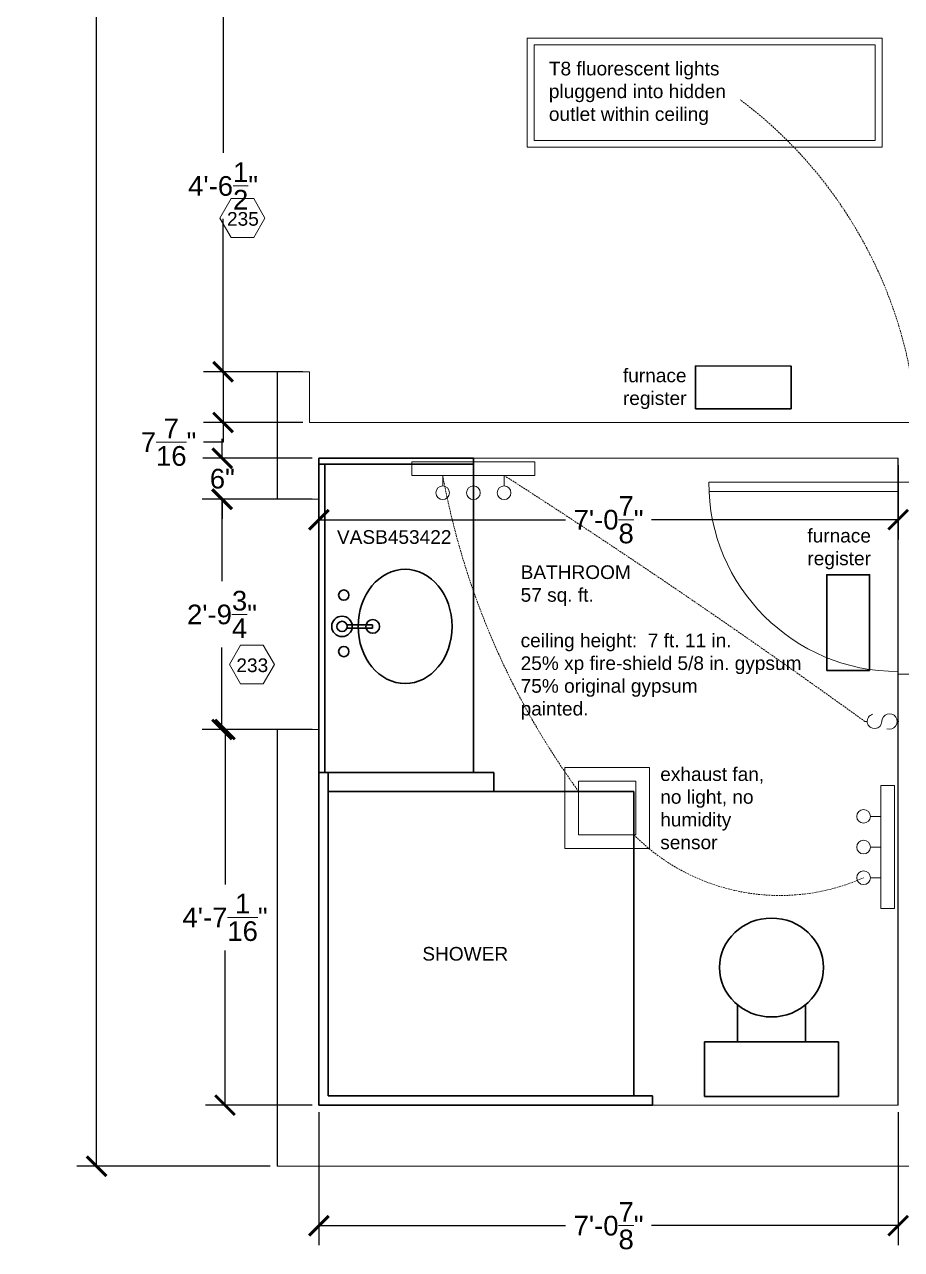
# Model space of a CAD drawing. Header units: inches. Extents: x -465 to -3, y 582 to 1088.
# Drawn here: x -464.9 to -336.4, y 586.3 to 765.8 of the extents above; entities that cross this region are included whole.
import ezdxf

# ---------------------------------------------------------------- set-up
doc = ezdxf.new("R2010")
doc.units = ezdxf.units.IN
doc.header["$MEASUREMENT"] = 0
doc.linetypes.add('DASHED2', pattern=[0.375, 0.25, -0.125])
doc.layers.get('0').update_dxf_attribs({"color": 1, "lineweight": 9})
for name, color, linetype, lineweight in [('A-101-Floorplan-1st-floor', 7, 'Continuous', 9), ('A101-Dimensions', 7, 'Continuous', 9), ('A101-Text', 7, 'Continuous', 9), ('cabinets-sink-toilet-bar', 7, 'Continuous', 9)]:
    doc.layers.add(name, color=color, linetype=linetype, lineweight=lineweight)
doc.styles.add('Annotative', font='Arial.ttf')
doc.styles.get("Standard").update_dxf_attribs({"font": 'Arial.ttf', "height": 3})
doc.dimstyles.new('Annotative', dxfattribs={"dimtxt": 0.18, "dimasz": 0.18, "dimexe": 0.18, "dimexo": 0.0625, "dimgap": 0.09, "dimtad": 0, "dimtih": 1, "dimtoh": 1, "dimdec": 4, "dimzin": 0, "dimdsep": 46, "dimlunit": 4, "dimtxsty": 'Annotative', "dimblk": 'ARCHTICK', "dimblk1": 'ARCHTICK', "dimblk2": 'ARCHTICK', "dimcen": 0.09, "dimadec": 0, "dimazin": 0, "dimtfac": 1, "dimtdec": 4, "dimtofl": 0, "dimtmove": 0, "dimatfit": 3, "dimldrblk": 'ARCHTICK', "dimfxl": 1, "dimtolj": 1, "dimtzin": 0, "dimarcsym": 0})

# ---------------------------------------------------------------- blocks, each defined once
blk = doc.blocks.new('L1-toilet')
at = {"lineweight": 30}
for p, q in [((-14.81, 8), (-14.81, 13.4)), ((-4.81, 8), (-4.81, 13.4)), ((-19.63, 0), (-19.63, 8)), ((-19.63, 8), (0, 8)), ((0, 0), (0, 8)), ((-19.63, 0), (0, 0))]:
    blk.add_line(p, q, dxfattribs=at)
blk.add_ellipse((-9.81, 18.88), major_axis=(7.62, 0), ratio=0.95082, dxfattribs=at)
blk = doc.blocks.new('downstairs-bathroom-shower')
at = {"layer": 'cabinets-sink-toilet-bar', "lineweight": 30}
for p, q in [((1.37, 48.75), (0, 48.75)), ((0, 48.75), (0, 48.75)), ((0, 48.75), (0, 0)), ((1.37, 1.37), (1.37, 48.75)), ((1.37, 48.75), (25.62, 48.75)), ((25.62, 48.75), (25.62, 46)), ((1.37, 46), (46.12, 46)), ((46.12, 1.37), (46.12, 46)), ((0, 0), (48.88, 0)), ((1.37, 1.37), (48.88, 1.37)), ((48.88, 1.37), (48.88, 0))]:
    blk.add_line(p, q, dxfattribs=at)
blk = doc.blocks.new('original-downstairs-door-37-pt-75')
at = {"layer": 'A-101-Floorplan-1st-floor', "lineweight": 5}
blk.add_line((0, 0), (-27.75, 0), dxfattribs=at)
at = {"layer": 'A-101-Floorplan-1st-floor', "lineweight": 30}
blk.add_line((0, 0), (0, -1.38), dxfattribs=at)
at = {"layer": 'A-101-Floorplan-1st-floor'}
blk.add_line((0, -1.38), (-27.72, -1.38), dxfattribs=at)
at = {"layer": 'A-101-Floorplan-1st-floor', "lineweight": 5}
blk.add_arc((0, 0), 27.75, 180, 270, dxfattribs=at)
blk = doc.blocks.new('original-family-room-t8-light')
at = {"layer": 'A-101-Floorplan-1st-floor', "lineweight": 5}
for points in [[(52, 0), (52, 16), (0, 16), (0, 0)], [(1, 15), (1, 1), (51, 1), (51, 15)]]:
    blk.add_lwpolyline(points, close=True, dxfattribs=at)
blk = doc.blocks.new('original-downstairs-wall-light-b')
at = {"lineweight": 5}
for p, q in [((-13.5, -2), (-13.5, -3.54)), ((-9, -2), (-9, -3.54)), ((-4.5, -2), (-4.5, -3.54))]:
    blk.add_line(p, q, dxfattribs=at)
blk.add_lwpolyline([(0, 0), (0, -2), (-18, -2), (-18, 0)], close=True, dxfattribs=at)
for centre in [(-13.5, -4.54), (-9, -4.54), (-4.5, -4.54)]:
    blk.add_circle(centre, 1, dxfattribs=at)
blk = doc.blocks.new('_ArchTick')
at = {"color": 0, "linetype": 'ByBlock', "lineweight": 30, "const_width": 0.15}
blk.add_lwpolyline([(-0.5, -0.5), (0.5, 0.5)], dxfattribs=at)
blk = doc.blocks.new('*D527')
at = {"layer": 'A101-Dimensions', "color": 0, "lineweight": -2, "transparency": 16777216}
for p, q in [((-428.85, 1039.12), (-457.19, 1039.12)), ((-454.31, 1039.12), (-454.31, 821.92)), ((-454.31, 598.47), (-454.31, 812.2)), ((-428.85, 598.47), (-457.19, 598.47))]:
    blk.add_line(p, q, dxfattribs=at)
at = {"layer": 'A101-Dimensions', "color": 0, "lineweight": -2, "transparency": 16777216, "xscale": 2.88, "yscale": 2.88, "zscale": 2.88}
for p, rotation in [((-454.31, 1039.12), 90), ((-454.31, 598.47), 270)]:
    blk.add_blockref('_ArchTick', p, dxfattribs=dict(at, rotation=rotation))
at = {"layer": 'A101-Dimensions', "color": 0, "lineweight": 5, "transparency": 16777216, "insert": (-454.31, 817.06), "char_height": 2.88, "attachment_point": 5, "style": 'Annotative'}
blk.add_mtext('\\A1;36\'-8{\\H1x;\\S11/16;}"', dxfattribs=at)
blk = doc.blocks.new('*D528')
at = {"layer": 'A101-Dimensions', "color": 0, "lineweight": -2, "transparency": 16777216}
for p, q in [((-421.72, 606.41), (-421.72, 586.88)), ((-336.85, 606.41), (-336.85, 586.88)), ((-421.72, 589.76), (-385.59, 589.76)), ((-336.85, 589.76), (-372.98, 589.76))]:
    blk.add_line(p, q, dxfattribs=at)
at = {"layer": 'A101-Dimensions', "color": 0, "lineweight": -2, "transparency": 16777216, "xscale": 2.88, "yscale": 2.88, "zscale": 2.88, "rotation": 180}
blk.add_blockref('_ArchTick', (-421.72, 589.76), dxfattribs=at)
at = {"layer": 'A101-Dimensions', "color": 0, "lineweight": -2, "transparency": 16777216, "xscale": 2.88, "yscale": 2.88, "zscale": 2.88}
blk.add_blockref('_ArchTick', (-336.85, 589.76), dxfattribs=at)
at = {"layer": 'A101-Dimensions', "color": 0, "lineweight": 5, "transparency": 16777216, "insert": (-379.28, 589.76), "char_height": 2.88, "attachment_point": 5, "style": 'Annotative'}
blk.add_mtext('\\A1;7\'-0{\\H1x;\\S7/8;}"', dxfattribs=at)
blk = doc.blocks.new('*D533')
at = {"layer": 'A101-Dimensions', "color": 0, "lineweight": -2, "transparency": 16777216}
for p, q in [((-421.72, 701.22), (-421.72, 690.34)), ((-336.85, 701.22), (-336.85, 690.34)), ((-421.72, 693.22), (-385.59, 693.22)), ((-336.85, 693.22), (-372.98, 693.22))]:
    blk.add_line(p, q, dxfattribs=at)
at = {"layer": 'A101-Dimensions', "color": 0, "lineweight": -2, "transparency": 16777216, "xscale": 2.88, "yscale": 2.88, "zscale": 2.88, "rotation": 180}
blk.add_blockref('_ArchTick', (-421.72, 693.22), dxfattribs=at)
at = {"layer": 'A101-Dimensions', "color": 0, "lineweight": -2, "transparency": 16777216, "xscale": 2.88, "yscale": 2.88, "zscale": 2.88}
blk.add_blockref('_ArchTick', (-336.85, 693.22), dxfattribs=at)
at = {"layer": 'A101-Dimensions', "color": 0, "lineweight": 5, "transparency": 16777216, "insert": (-379.28, 693.22), "char_height": 2.88, "attachment_point": 5, "style": 'Annotative'}
blk.add_mtext('\\A1;7\'-0{\\H1x;\\S7/8;}"', dxfattribs=at)
blk = doc.blocks.new('*D551')
at = {"layer": 'A101-Dimensions', "color": 0, "lineweight": -2, "transparency": 16777216}
for p, q in [((-422.72, 662.47), (-438.36, 662.47)), ((-435.48, 662.47), (-435.48, 639.77)), ((-435.48, 607.41), (-435.48, 630.1)), ((-422.72, 607.41), (-438.36, 607.41))]:
    blk.add_line(p, q, dxfattribs=at)
at = {"layer": 'A101-Dimensions', "color": 0, "lineweight": -2, "transparency": 16777216, "xscale": 2.88, "yscale": 2.88, "zscale": 2.88}
for p, rotation in [((-435.48, 662.47), 90), ((-435.48, 607.41), 270)]:
    blk.add_blockref('_ArchTick', p, dxfattribs=dict(at, rotation=rotation))
at = {"layer": 'A101-Dimensions', "color": 0, "lineweight": 5, "transparency": 16777216, "insert": (-435.48, 634.94), "char_height": 2.88, "attachment_point": 5, "style": 'Annotative'}
blk.add_mtext('\\A1;4\'-7{\\H1x;\\S1/16;}"', dxfattribs=at)
blk = doc.blocks.new('*D552')
at = {"layer": 'A101-Dimensions', "color": 0, "lineweight": -2, "transparency": 16777216}
for p, q in [((-426.47, 696.21), (-438.81, 696.21)), ((-435.93, 696.21), (-435.93, 684.2)), ((-435.93, 662.47), (-435.93, 674.48)), ((-426.47, 662.47), (-438.81, 662.47))]:
    blk.add_line(p, q, dxfattribs=at)
at = {"layer": 'A101-Dimensions', "color": 0, "lineweight": -2, "transparency": 16777216, "xscale": 2.88, "yscale": 2.88, "zscale": 2.88}
for p, rotation in [((-435.93, 696.21), 90), ((-435.93, 662.47), 270)]:
    blk.add_blockref('_ArchTick', p, dxfattribs=dict(at, rotation=rotation))
at = {"layer": 'A101-Dimensions', "color": 0, "lineweight": 5, "transparency": 16777216, "insert": (-435.93, 679.34), "char_height": 2.88, "attachment_point": 5, "style": 'Annotative'}
blk.add_mtext('\\A1;2\'-9{\\H1x;\\S3/4;}"', dxfattribs=at)
blk = doc.blocks.new('*D553')
at = {"layer": 'A101-Dimensions', "color": 0, "lineweight": -2, "transparency": 16777216}
for p, q in [((-435.88, 702.22), (-435.88, 705.1)), ((-422.72, 702.22), (-438.76, 702.22)), ((-422.72, 696.21), (-438.76, 696.21)), ((-435.88, 696.21), (-435.88, 693.33))]:
    blk.add_line(p, q, dxfattribs=at)
at = {"layer": 'A101-Dimensions', "color": 0, "lineweight": -2, "transparency": 16777216, "xscale": 2.88, "yscale": 2.88, "zscale": 2.88}
for p, rotation in [((-435.88, 702.22), 270), ((-435.88, 696.21), 90)]:
    blk.add_blockref('_ArchTick', p, dxfattribs=dict(at, rotation=rotation))
at = {"layer": 'A101-Dimensions', "color": 0, "lineweight": 5, "transparency": 16777216, "insert": (-435.88, 699.22), "char_height": 2.88, "attachment_point": 5, "style": 'Annotative'}
blk.add_mtext('\\A1;6"', dxfattribs=at)
blk = doc.blocks.new('*D555')
at = {"layer": 'A101-Dimensions', "color": 0, "lineweight": -2, "transparency": 16777216}
for p, q in [((-424.1, 714.91), (-438.65, 714.91)), ((-435.77, 714.91), (-435.77, 707.47)), ((-424.1, 707.47), (-438.65, 707.47)), ((-435.77, 707.47), (-435.77, 704.59)), ((-435.77, 704.59), (-438.65, 704.59))]:
    blk.add_line(p, q, dxfattribs=at)
at = {"layer": 'A101-Dimensions', "color": 0, "lineweight": -2, "transparency": 16777216, "xscale": 2.88, "yscale": 2.88, "zscale": 2.88}
for p, rotation in [((-435.77, 714.91), 90), ((-435.77, 707.47), 270)]:
    blk.add_blockref('_ArchTick', p, dxfattribs=dict(at, rotation=rotation))
at = {"layer": 'A101-Dimensions', "color": 0, "lineweight": 5, "transparency": 16777216, "insert": (-443.76, 704.59), "char_height": 2.88, "attachment_point": 5, "style": 'Annotative'}
blk.add_mtext('\\A1;7{\\H1x;\\S7/16;}"', dxfattribs=at)
blk = doc.blocks.new('*D556')
at = {"layer": 'A101-Dimensions', "color": 0, "lineweight": -2, "transparency": 16777216}
for p, q in [((-426.47, 769.37), (-438.65, 769.37)), ((-435.77, 769.37), (-435.77, 746.98)), ((-435.77, 714.91), (-435.77, 737.3)), ((-426.47, 714.91), (-438.65, 714.91))]:
    blk.add_line(p, q, dxfattribs=at)
at = {"layer": 'A101-Dimensions', "color": 0, "lineweight": -2, "transparency": 16777216, "xscale": 2.88, "yscale": 2.88, "zscale": 2.88}
for p, rotation in [((-435.77, 769.37), 90), ((-435.77, 714.91), 270)]:
    blk.add_blockref('_ArchTick', p, dxfattribs=dict(at, rotation=rotation))
at = {"layer": 'A101-Dimensions', "color": 0, "lineweight": 5, "transparency": 16777216, "insert": (-435.77, 742.14), "char_height": 2.88, "attachment_point": 5, "style": 'Annotative'}
blk.add_mtext('\\A1;4\'-6{\\H1x;\\S1/2;}"', dxfattribs=at)
blk = doc.blocks.new('basic-horizontal-switch')
for p, q in [((-5, 0), (-4.65, 0)), ((-0.26, 0), (0, 0))]:
    blk.add_line(p, q)
for points in [[(-2.5, 0, -2.004555), (-3.85, 1.06)], [(-1.75, -1.06, 3.139408), (-2.5, 0, 3.139408)]]:
    blk.add_lwpolyline(points, format="xyb")

msp = doc.modelspace()

# ---------------------------------------------------------------- linework, layer by layer
at = {"layer": 'A-101-Floorplan-1st-floor', "lineweight": 5}
for p, q in [((-423.09934, 714.90604), (-427.84934, 714.90604)), ((-423.09934, 707.46854), (-423.09934, 714.90604)), ((-423.09934, 707.46854), (-327.41184, 707.46854)), ((-421.71934, 702.21854), (-336.84934, 702.21854)), ((-421.71934, 702.21854), (-421.71934, 696.21161)), ((-336.84934, 702.21854), (-336.84934, 698.71854)), ((-336.84934, 698.71854), (-332.34934, 698.71854)), ((-421.71934, 696.21161), (-427.84934, 696.21161)), ((-332.34934, 670.59354), (-336.84934, 670.59354)), ((-421.71934, 662.46854), (-427.84934, 662.46854)), ((-421.71934, 662.46854), (-421.71934, 607.40604)), ((-421.71934, 607.40604), (-336.84934, 607.40604)), ((-427.84934, 598.46854), (-127.38059, 598.46854))]:
    msp.add_line(p, q, dxfattribs=at)
at = {"layer": 'A-101-Floorplan-1st-floor', "lineweight": -3}
for p, q in [((-427.84934, 714.90604), (-427.84934, 696.21161)), ((-336.84934, 607.40604), (-336.84934, 702.21854)), ((-427.84934, 662.46854), (-427.84934, 598.46854))]:
    msp.add_line(p, q, dxfattribs=at)
at = {"layer": 'A-101-Floorplan-1st-floor'}
for points in [[(-434.57357, 740.27595), (-436.22158, 737.42151), (-434.57357, 734.56708), (-431.27755, 734.56708), (-429.62954, 737.42151), (-431.27755, 740.27595)], [(-433.19691, 674.85311), (-434.84492, 671.99867), (-433.19691, 669.14423), (-429.90089, 669.14423), (-428.25288, 671.99867), (-429.90089, 674.85311)]]:
    msp.add_lwpolyline(points, close=True, dxfattribs=at)
at = {"layer": 'A-101-Floorplan-1st-floor', "lineweight": 30}
for points in [[(-352.5369, 709.49259), (-352.5369, 715.74076), (-366.5369, 715.77156), (-366.5369, 709.49259)], [(-347.3073, 671.14358), (-341.05913, 671.14358), (-341.02834, 685.14358), (-347.3073, 685.14358)]]:
    msp.add_lwpolyline(points, close=True, dxfattribs=at)
at = {"layer": 'A-101-Floorplan-1st-floor', "lineweight": 5}
for points in [[(-373.29578, 656.92265), (-373.29578, 645.04765), (-385.67078, 645.04765), (-385.67078, 656.92265)], [(-375.29578, 654.92265), (-375.29578, 647.04765), (-383.67078, 647.04765), (-383.67078, 654.92265)]]:
    msp.add_lwpolyline(points, close=True, dxfattribs=at)
at = {"layer": 'A-101-Floorplan-1st-floor', "linetype": 'DASHED2', "lineweight": 5}
for centre, radius, start, end in [((-399.25448, 702.5373), 65.35447, 8.9662055, 53.0617708), ((-291.77519, 720.37548), 113.70886, 190.4673034, 216.0829058), ((-1025.7531, -282.20114), 1167.27408, 54.12650852, 57.26775061), ((-354.17207, 668.37657), 30.22973, 224.87488, 293.9334118)]:
    msp.add_arc(centre, radius, start, end, dxfattribs=at)
at = {"layer": 'cabinets-sink-toilet-bar', "lineweight": 30}
for p, q in [((-421.71679, 702.21854), (-399.09179, 702.21854)), ((-421.71679, 702.21854), (-421.71679, 701.34354)), ((-399.09179, 702.21854), (-399.09179, 656.15604)), ((-421.71679, 701.34354), (-399.09179, 701.34354)), ((-421.71679, 701.34354), (-421.71679, 656.15604)), ((-420.84179, 656.15604), (-420.84179, 701.34354)), ((-417.63469, 677.83661), (-413.85935, 677.83661)), ((-417.63469, 677.33661), (-413.85935, 677.33661)), ((-413.85935, 677.83661), (-413.85935, 677.33661))]:
    msp.add_line(p, q, dxfattribs=at)
for centre, radius in [((-418.09179, 682.18036), 0.75), ((-418.34179, 677.58661), 1.5), ((-418.34179, 677.58661), 0.75), ((-413.84179, 677.58661), 1), ((-418.09179, 673.89921), 0.75)]:
    msp.add_circle(centre, radius, dxfattribs=at)
msp.add_ellipse((-409.09179, 677.58661), major_axis=(0, -8.375), ratio=0.820895522, dxfattribs=at)

# ---------------------------------------------------------------- block references
at = {"lineweight": 5}
for name, p in [('original-family-room-t8-light', (-391.20572, 747.81934)), ('original-downstairs-door-37-pt-75', (-336.84934, 698.71854)), ('downstairs-bathroom-shower', (-421.71934, 607.40604))]:
    msp.add_blockref(name, p, dxfattribs=at)
at = {"layer": 'A-101-Floorplan-1st-floor', "lineweight": 5}
for name, p in [('original-downstairs-wall-light-b', (-390.09179, 701.71749)), ('basic-horizontal-switch', (-336.73338, 663.65604))]:
    msp.add_blockref(name, p, dxfattribs=at)
at = {"layer": 'A-101-Floorplan-1st-floor', "lineweight": 5, "rotation": 270}
msp.add_blockref('original-downstairs-wall-light-b', (-337.37179, 636.24607), dxfattribs=at)
at = {"layer": 'cabinets-sink-toilet-bar', "lineweight": -3}
msp.add_blockref('L1-toilet', (-345.59934, 608.71161), dxfattribs=at)

# ---------------------------------------------------------------- texts
at = {"layer": 'A-101-Floorplan-1st-floor', "style": 'Annotative'}
for s, p in [('235', (-435.19878, 736.31185)), ('233', (-433.82212, 670.88901))]:
    msp.add_text(s, height=2, dxfattribs=at).set_placement(p)
at = {"layer": 'A-101-Floorplan-1st-floor', "lineweight": 5, "char_height": 2, "attachment_point": 1}
for s, width, insert in [('T8 fluorescent lights\\Ppluggend into hidden\\Poutlet within ceiling', 28.6228247, (-388.02963, 760.34248)), ('furnace \\Pregister', 11.8419199, (-377.17776, 715.36943)), ('furnace \\Pregister', 11.8419199, (-350.15229, 691.88754))]:
    msp.add_mtext_dynamic_manual_height_columns(s, width=width, gutter_width=10, heights=[0], dxfattribs=dict(at, insert=insert))
at = {"layer": 'A-101-Floorplan-1st-floor', "lineweight": 5, "insert": (-392.16816, 686.53377), "char_height": 2, "width": 43.4882823, "attachment_point": 1}
msp.add_mtext('BATHROOM\\P57 sq. ft.\\P\\Pceiling height:  7 ft. 11 in.\\P25% xp fire-shield 5/8 in. gypsum^J75% original gypsum\\Ppainted.', dxfattribs=at)
at = {"layer": 'A101-Text', "lineweight": 5, "style": 'Annotative'}
msp.add_text('SHOWER', height=2, dxfattribs=at).set_placement((-406.5726, 628.60485))
at = {"layer": 'A101-Text', "lineweight": 5, "insert": (-419.08294, 691.68533), "char_height": 2, "width": 20.2527761, "attachment_point": 1, "style": 'Annotative'}
msp.add_mtext('VASB453422', dxfattribs=at)
at = {"layer": 'A101-Text', "lineweight": 5, "insert": (-371.70708, 656.93205), "char_height": 2, "attachment_point": 1}
msp.add_mtext_dynamic_manual_height_columns('exhaust fan,\\Pno light, no\\Phumidity\\Psensor', width=16.663143, gutter_width=10, heights=[0], dxfattribs=at)

# ---------------------------------------------------------------- dimensions: what is measured, and where the dimension line sits
at = {"layer": 'A101-Dimensions', "lineweight": 5}
dim = msp.add_linear_dim(base=(-454.3066906748, 598.4685435689), p1=(-427.8493407836, 1039.1247935689), p2=(-427.8493407836, 598.4685435689), angle=90, dimstyle='Annotative', dxfattribs=at)
dim.commit()
dim.dimension.update_dxf_attribs({"geometry": '*D527', "text_midpoint": (-454.3066906748, 817.061523367), "dimtype": 160})
for base, p1, p2, picture, middle in [((-435.7724364122, 769.3747935689), (-425.4743407836, 714.9060435689), (-425.4743407836, 769.3747935689), '*D556', (-435.7724364122, 742.1404185689)), ((-435.77244, 707.46854), (-423.09934, 714.90604), (-423.09934, 707.46854), '*D555', (-443.75825, 704.58854)), ((-435.87771, 696.21161), (-421.71679, 702.21854), (-421.71679, 696.21161), '*D553', (-435.87771, 699.21508)), ((-435.93076, 662.46854), (-425.47434, 696.21161), (-425.47434, 662.46854), '*D552', (-435.93076, 679.34008)), ((-435.4788, 607.40604), (-421.71934, 662.46854), (-421.71934, 607.40604), '*D551', (-435.4788, 634.93729))]:
    dim = msp.add_linear_dim(base=base, p1=p1, p2=p2, angle=90, dimstyle='Annotative', dxfattribs=at)
    dim.commit()
    dim.dimension.update_dxf_attribs({"geometry": picture, "text_midpoint": middle})
for base, p1, p2, picture, middle in [((-336.84934, 693.21867), (-421.71934, 702.21854), (-336.84934, 702.21854), '*D533', (-379.28434, 693.21867)), ((-336.84934, 589.76037), (-421.71934, 607.40604), (-336.84934, 607.40604), '*D528', (-379.28434, 589.76037))]:
    dim = msp.add_linear_dim(base=base, p1=p1, p2=p2, dimstyle='Annotative', dxfattribs=at)
    dim.commit()
    dim.dimension.update_dxf_attribs({"geometry": picture, "text_midpoint": middle})

doc.saveas('drawing.dxf')
